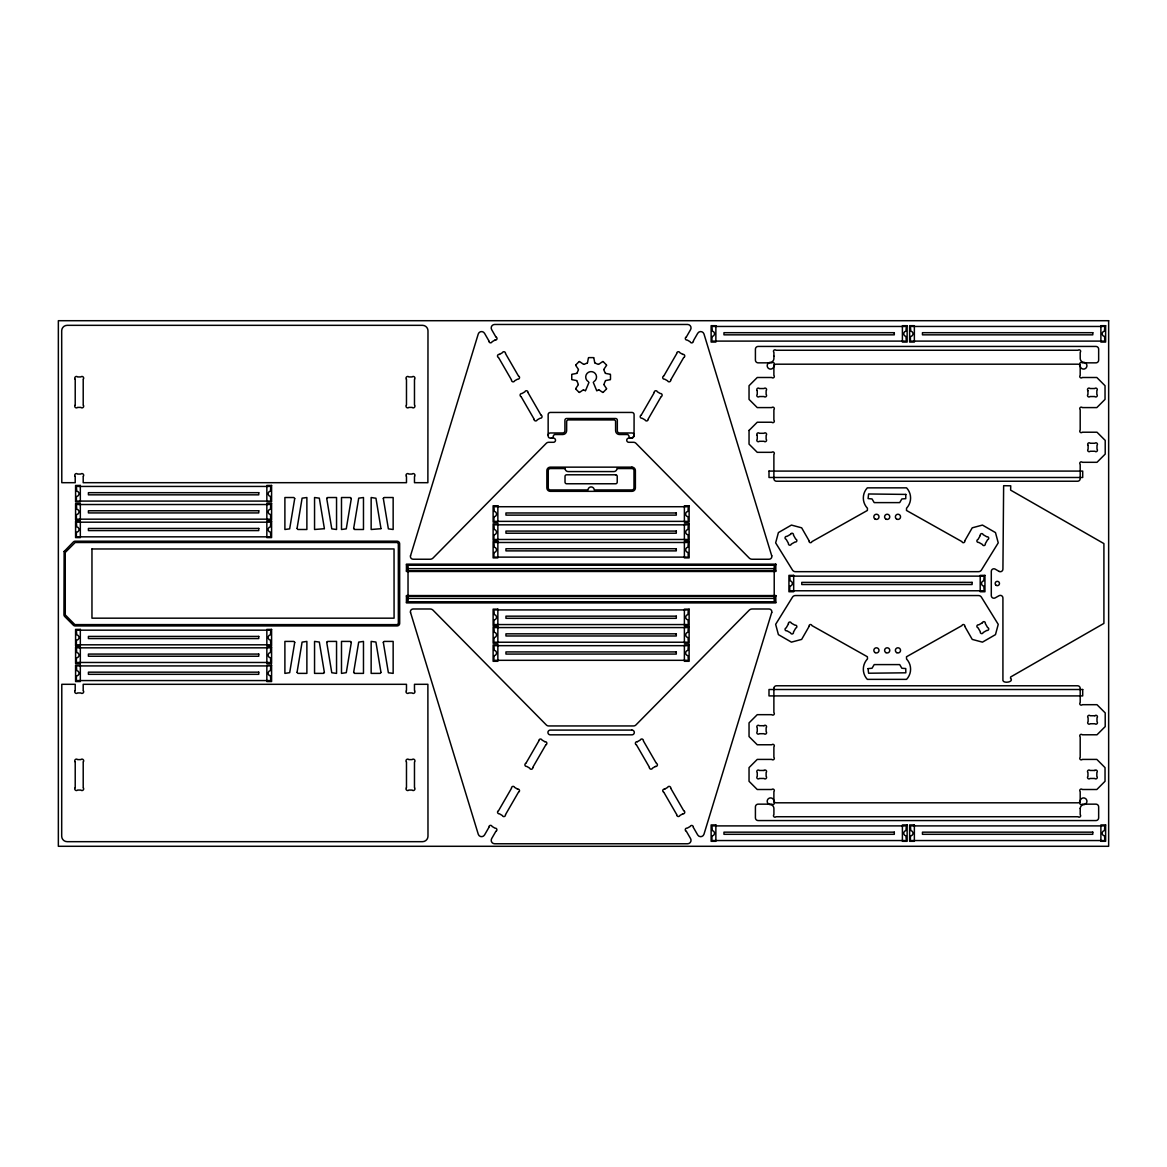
<?xml version="1.0" encoding="UTF-8"?>
<svg xmlns="http://www.w3.org/2000/svg" width="1167" height="1167" viewBox="0 0 1167 1167"><rect width="100%" height="100%" fill="white"/><g stroke="black" fill="none" stroke-linecap="round" stroke-linejoin="round"><path stroke-width="1.5" d="M75.213 405.051L75.213 379.29M75.199 690.572L75.213 684.314L61.793 684.3L61.691 836.258A5.47 5.47 0 0 0 67.161 841.67L422.512 841.67A5.47 5.47 0 0 0 427.983 836.258L427.881 684.3L414.475 684.314L414.475 690.572M83.207 787.71L83.207 761.949M83.193 690.572L83.193 684.314L406.481 684.314L406.481 690.572M406.481 476.428L406.481 482.686L83.193 482.686L83.193 476.428M406.481 405.051L406.481 379.29M414.475 787.71L414.475 761.949M414.475 476.428L414.475 482.686L427.881 482.7L427.983 330.742A5.47 5.47 0 0 0 422.512 325.33L67.161 325.33A5.47 5.47 0 0 0 61.691 330.742L61.793 482.7L75.213 482.686L75.199 476.428M610.487 379.435L610.487 374.534M410.478 555.682A2.801 2.801 0 0 0 413.293 559.226L430.04 559.241A4.318 4.318 0 0 0 433.117 557.957L546.273 443.314A3.443 3.443 0 0 1 548.723 442.293L553.435 442.293A2.071 2.071 0 0 0 555.507 440.207A2.071 2.071 0 0 0 553.435 438.136L550.313 438.136A2.159 2.159 0 0 1 548.154 435.991L548.154 414.591A2.159 2.159 0 0 1 550.313 412.447L631.93 412.447A2.159 2.159 0 0 1 634.089 414.591L634.06 436.37L632.529 438.063L628.809 438.136A2.071 2.071 0 0 0 626.737 440.207A2.071 2.071 0 0 0 628.809 442.293L633.521 442.293A3.443 3.443 0 0 1 635.971 443.314L749.126 557.957A4.318 4.318 0 0 0 752.204 559.241L768.951 559.241A2.801 2.801 0 0 0 771.766 555.682M634.089 435.991L631.93 438.136M587.512 362.747L588.416 357.831M410.551 555.711L478.251 334.01A3.443 3.443 0 0 1 484.538 333.295L488.9 340.866M771.693 612.529L703.978 834.23A3.443 3.443 0 0 1 697.691 834.945L693.329 827.374M603.923 384.41L605.367 380.792M585.557 390.624L588.985 382.338M576.994 373.163L578.453 369.749M809.125 626.373L801.656 639.399L791.43 642.142L778.404 634.629L775.647 624.345L792.466 597.168A3.443 3.443 0 0 1 795.398 595.549L978.5 595.549A3.443 3.443 0 0 1 981.432 597.183L998.237 624.36L995.48 634.629L982.454 642.142L972.228 639.399L964.773 626.387M964.773 540.832L972.228 527.82L982.454 525.077L995.48 532.59L998.237 542.859L981.432 570.036A3.443 3.443 0 0 1 978.5 571.67L795.398 571.67A3.443 3.443 0 0 1 792.466 570.036L775.647 542.859L778.404 532.59L791.43 525.077L801.656 527.82L809.125 540.846M641.296 415.014L654.176 392.71M663.833 375.934L676.714 353.616M686.415 336.869L690.587 329.634A3.443 3.443 0 0 0 687.596 324.47L494.648 324.47A3.443 3.443 0 0 0 491.657 329.634L495.829 336.869M648.21 419.011L661.091 396.707M670.748 379.917L683.643 357.613M488.915 827.374L484.553 834.945A3.443 3.443 0 0 1 478.266 834.23L410.551 612.529M498.601 810.613L511.482 788.308M525.952 763.233L538.833 740.928M495.844 831.371L491.672 838.592A3.443 3.443 0 0 0 494.648 843.77L687.596 843.77A3.443 3.443 0 0 0 690.572 838.592L686.4 831.371M505.515 814.61L518.396 792.305M532.867 767.23L545.762 744.925M603.806 369.385L606.577 365.344M575.667 388.626L578.292 384.789M575.696 365.023L579.153 361.551M603.091 392.418L606.548 388.947M598.656 364.352L602.755 361.522M579.488 392.448L583.252 389.851M494.968 340.078L492.124 341.727A1.648 1.648 0 0 1 488.915 341.216M499.461 354.403L502.321 352.755A1.663 1.663 0 0 1 505.53 353.265M637.357 741.716L640.202 740.068A1.663 1.663 0 0 1 643.425 740.564M655.431 766.442L652.586 768.09A1.663 1.663 0 0 1 649.363 767.58M664.709 789.096L667.553 787.448A1.663 1.663 0 0 1 670.777 787.944M682.797 813.822L679.938 815.47A1.663 1.663 0 0 1 676.729 814.974M596.964 390.726L598.627 389.836M583.967 364.367L587.264 363.025M571.961 374.286L576.717 373.396M605.644 380.544L610.283 379.683M588.679 357.613L593.565 357.613M406.437 564.784L775.807 564.784M407.298 568.665L774.946 568.665M406.437 570.896L775.807 570.896M406.437 596.147L775.807 596.147M407.298 598.394L774.946 598.394M406.437 602.26L775.807 602.26M605.527 373.396L610.283 374.286M571.961 379.683L576.6 380.544M594.98 363.025L598.277 364.367M1010.782 678.567C1013.89 681.907 1003.97 683.789 1002.92 680.565L1002.92 597.942A2.582 2.582 0 0 0 999.069 595.695L995.145 597.898A2.582 2.582 0 0 1 991.294 595.651L991.294 571.349A2.582 2.582 0 0 1 995.174 569.117L999.112 571.422M583.617 389.836L585.28 390.726M682.783 354.403L679.923 352.755A1.663 1.663 0 0 0 676.714 353.265M544.887 741.716L542.042 740.068A1.663 1.663 0 0 0 538.833 740.564M517.535 789.096L514.691 787.448A1.663 1.663 0 0 0 511.467 787.944M579.488 361.522L583.588 364.352M598.992 389.851L602.755 392.448M1010.534 678.421L1010.622 676.991L1103.909 623.411L1103.909 543.589L1010.622 490.125L1010.739 485.808L1003.635 485.705L1002.92 569.146A2.582 2.582 0 0 1 999.185 571.451M603.091 361.551L606.548 365.023M575.696 388.947L579.153 392.418M603.952 384.789L606.577 388.626M575.667 365.344L578.438 369.385M505.53 353.616L518.411 375.934M528.067 392.71L540.948 415.014M498.601 357.613L511.496 379.917M521.153 396.707L534.034 419.011M643.411 740.928L656.292 763.233M670.762 788.308L683.643 810.613M636.496 744.925L649.377 767.23M663.848 792.305L676.729 814.61M603.791 369.749L605.25 373.163M593.259 382.338L596.687 390.624M576.877 380.792L578.321 384.41M771.693 555.711L703.993 334.01A3.443 3.443 0 0 0 697.706 333.295L693.84 339.991A3.443 3.443 0 0 0 693.402 341.377M593.828 357.831L594.732 362.747M774.946 564.784L774.946 570.896M774.946 596.147L774.946 602.26M571.757 374.534L571.757 379.435M414.475 379.29L414.475 405.051M407.298 564.784L407.298 570.896M407.298 596.147L407.298 602.26M406.481 761.949L406.481 787.71M83.207 379.29L83.207 405.051M75.213 761.949L75.213 787.71M809.067 541.225A1.473 1.473 0 0 0 811.969 541.605L867.387 510.46L867.446 508.258A14.85 14.85 0 0 1 867.329 487.85L906.555 487.85A14.85 14.85 0 0 1 906.555 508.199L906.496 510.46L961.914 541.605A1.473 1.473 0 0 0 964.817 541.211M809.067 625.993A1.473 1.473 0 0 1 811.969 625.614L867.387 656.758L867.489 658.917A14.85 14.85 0 0 0 867.329 679.369L906.555 679.369A14.85 14.85 0 0 0 906.555 659.019L906.496 656.758L961.914 625.614A1.473 1.473 0 0 1 964.817 625.993M74.98 761.672A1.692 1.692 0 0 1 75.592 759.367A1.59 1.59 0 0 1 77.562 759.6L80.859 759.6A1.59 1.59 0 0 1 82.828 759.367A1.692 1.692 0 0 1 83.441 761.672M83.441 787.988A1.692 1.692 0 0 1 82.828 790.292A1.59 1.59 0 0 1 80.859 790.059L77.562 790.059A1.59 1.59 0 0 1 75.592 790.292A1.692 1.692 0 0 1 74.98 787.988M414.708 761.672A1.692 1.692 0 0 0 414.081 759.367A1.59 1.59 0 0 0 412.126 759.6L408.815 759.6A1.59 1.59 0 0 0 406.86 759.367A1.692 1.692 0 0 0 406.233 761.672M406.233 787.988A1.692 1.692 0 0 0 406.86 790.292A1.59 1.59 0 0 0 408.829 790.059L412.126 790.059A1.59 1.59 0 0 0 414.081 790.292A1.692 1.692 0 0 0 414.708 787.988M74.965 690.849A1.692 1.692 0 0 0 75.592 693.169A1.59 1.59 0 0 0 77.547 692.935L80.844 692.935A1.59 1.59 0 0 0 82.813 693.169A1.692 1.692 0 0 0 83.441 690.849M406.247 690.849A1.692 1.692 0 0 0 406.86 693.169A1.59 1.59 0 0 0 408.829 692.935L412.126 692.935A1.59 1.59 0 0 0 414.095 693.169A1.692 1.692 0 0 0 414.708 690.849M74.965 476.151A1.692 1.692 0 0 1 75.592 473.831A1.59 1.59 0 0 1 77.547 474.065L80.844 474.065A1.59 1.59 0 0 1 82.813 473.831A1.692 1.692 0 0 1 83.441 476.151M406.247 476.151A1.692 1.692 0 0 1 406.86 473.831A1.59 1.59 0 0 1 408.829 474.065L412.126 474.065A1.59 1.59 0 0 1 414.095 473.831A1.692 1.692 0 0 1 414.708 476.151M414.708 405.328A1.692 1.692 0 0 1 414.081 407.633A1.59 1.59 0 0 1 412.126 407.4L408.815 407.4A1.59 1.59 0 0 1 406.86 407.633A1.692 1.692 0 0 1 406.233 405.328M406.233 379.012A1.692 1.692 0 0 1 406.86 376.708A1.59 1.59 0 0 1 408.829 376.941L412.126 376.941A1.59 1.59 0 0 1 414.081 376.708A1.692 1.692 0 0 1 414.708 379.012M74.98 405.328A1.692 1.692 0 0 0 75.592 407.633A1.59 1.59 0 0 0 77.562 407.4L80.859 407.4A1.59 1.59 0 0 0 82.828 407.633A1.692 1.692 0 0 0 83.441 405.328M83.441 379.012A1.692 1.692 0 0 0 82.828 376.708A1.59 1.59 0 0 0 80.859 376.941L77.562 376.941A1.59 1.59 0 0 0 75.592 376.708A1.692 1.692 0 0 0 74.98 379.012M686.094 831.181A1.648 1.648 0 0 1 687.261 828.132L690.12 826.513A1.648 1.648 0 0 1 693.315 827.009M771.766 612.544A2.801 2.801 0 0 0 768.951 608.999L752.204 608.984A4.318 4.318 0 0 0 749.126 610.268L635.971 724.911A3.443 3.443 0 0 1 633.521 725.947L548.723 725.947A3.443 3.443 0 0 1 546.273 724.911L433.117 610.268A4.318 4.318 0 0 0 430.04 608.984L413.293 608.984A2.801 2.801 0 0 0 410.478 612.544M488.929 827.009A1.648 1.648 0 0 1 492.153 826.499L494.983 828.162A1.648 1.648 0 0 1 496.15 831.181M505.515 814.974A1.663 1.663 0 0 1 502.277 815.485L499.447 813.822A1.663 1.663 0 0 1 498.28 810.788M517.535 789.067A1.663 1.663 0 0 1 518.717 792.13M532.881 767.58A1.663 1.663 0 0 1 529.628 768.105L526.813 766.442A1.663 1.663 0 0 1 525.631 763.408M544.887 741.687A1.663 1.663 0 0 1 546.068 744.75M636.175 744.75A1.663 1.663 0 0 1 637.357 741.687M656.613 763.408A1.663 1.663 0 0 1 655.431 766.471M663.542 792.13A1.663 1.663 0 0 1 664.709 789.067M683.964 810.788A1.663 1.663 0 0 1 682.783 813.851M693.329 341.377A1.648 1.648 0 0 1 690.105 341.727L687.275 340.078A1.648 1.648 0 0 1 686.108 337.044M496.135 337.044A1.648 1.648 0 0 1 494.968 340.108M548.154 435.131A2.159 2.159 0 0 1 550.313 432.972L562.757 432.972A2.159 2.159 0 0 0 564.916 430.813L564.916 420.237A1.721 1.721 0 0 1 566.637 418.501L615.607 418.501A1.721 1.721 0 0 1 617.328 420.237L617.328 430.813A2.159 2.159 0 0 0 619.487 432.972L631.93 432.972A2.159 2.159 0 0 1 634.089 435.131M663.527 376.095A1.663 1.663 0 0 0 664.694 379.173L667.553 380.792A1.663 1.663 0 0 0 670.762 380.282M682.768 354.374A1.663 1.663 0 0 1 683.95 357.438M654.176 392.345A1.663 1.663 0 0 1 657.415 391.835L660.245 393.498A1.663 1.663 0 0 1 661.412 396.532M640.989 415.189A1.663 1.663 0 0 0 642.156 418.253L645.001 419.872A1.663 1.663 0 0 0 648.225 419.361M528.067 392.345A1.663 1.663 0 0 0 524.829 391.835L521.999 393.498A1.663 1.663 0 0 0 520.832 396.532M541.255 415.189A1.663 1.663 0 0 1 540.088 418.253L537.243 419.872A1.663 1.663 0 0 1 534.019 419.361M518.717 376.095A1.663 1.663 0 0 1 517.55 379.173L514.691 380.792A1.663 1.663 0 0 1 511.482 380.282M498.294 357.438A1.663 1.663 0 0 1 499.476 354.374M588.212 381.58A5.412 5.412 0 0 1 587.03 373.469A5.412 5.412 0 0 1 595.214 373.469A5.412 5.412 0 0 1 594.032 381.58M551.174 438.136A2.086 2.086 0 0 0 552.341 437.771L552.968 437.129A2.319 2.319 0 0 0 553.318 435.889L554.383 434.532L562.757 434.518A3.88 3.88 0 0 0 566.637 430.638L566.666 420.966L567.935 419.901L614.542 419.93L615.578 420.966L615.607 430.638A3.88 3.88 0 0 0 619.487 434.518L627.861 434.532L628.925 435.889A2.319 2.319 0 0 0 629.276 437.129L629.903 437.771A2.086 2.086 0 0 0 631.07 438.136M65.25 552.458L65.264 614.892L74.892 624.608L397.101 624.637L398.355 623.63L398.341 543.778L397.334 542.524L75.184 542.509L65.25 552.458M91.96 548.971L91.96 618.174L394.081 618.174L394.038 548.942L91.96 548.971M749.039 430.448L749.039 444.116L757.252 452.329L771.795 452.329A1.473 1.473 0 0 1 773.881 452.329A1.473 1.473 0 0 1 773.881 454.415L773.881 478.645A2.582 2.582 0 0 0 776.463 481.227L1077.608 481.227A2.582 2.582 0 0 0 1080.19 478.645L1080.19 464.393A1.473 1.473 0 0 1 1080.19 462.307A1.473 1.473 0 0 1 1082.29 462.307L1096.995 462.307L1105.207 454.094L1105.207 440.411L1096.995 432.213L1082.29 432.213A1.473 1.473 0 0 1 1080.19 432.213A1.473 1.473 0 0 1 1080.19 430.112L1080.19 409.675A1.473 1.473 0 0 1 1080.19 407.589A1.473 1.473 0 0 1 1082.29 407.589L1096.834 407.589L1105.032 399.377L1105.032 385.708L1096.834 377.495L1082.29 377.495A1.473 1.473 0 0 1 1080.19 377.495A1.473 1.473 0 0 1 1080.19 375.409L1080.19 364.935A1.473 1.473 0 0 1 1080.19 362.849A1.473 1.473 0 0 1 1082.29 362.849L1095.93 362.849A2.742 2.742 0 0 0 1098.658 360.107L1098.658 349.166A2.742 2.742 0 0 0 1095.93 346.439L758.156 346.439A2.742 2.742 0 0 0 755.414 349.166L755.414 360.107A2.742 2.742 0 0 0 758.156 362.849L771.795 362.849A1.473 1.473 0 0 1 773.881 362.849A1.473 1.473 0 0 1 773.881 364.935L773.881 375.409A1.473 1.473 0 0 1 773.881 377.495A1.473 1.473 0 0 1 771.795 377.495L757.252 377.495L749.039 385.708L749.039 399.377L757.252 407.589L771.795 407.589A1.473 1.473 0 0 1 773.881 407.589A1.473 1.473 0 0 1 773.881 409.675L773.881 420.149A1.473 1.473 0 0 1 773.881 422.235A1.473 1.473 0 0 1 771.795 422.235L757.252 422.235L749.039 430.448M757.252 435.379L757.252 439.2A1.473 1.473 0 0 0 757.252 441.286A1.473 1.473 0 0 0 759.338 441.286L764.035 441.286A1.473 1.473 0 0 0 766.121 441.286A1.473 1.473 0 0 0 766.121 439.2L766.136 435.393A1.473 1.473 0 0 0 766.136 433.293A1.473 1.473 0 0 0 764.035 433.293L759.338 433.293A1.473 1.473 0 0 0 757.252 433.293A1.473 1.473 0 0 0 757.252 435.379M757.252 390.624L757.252 394.431A1.473 1.473 0 0 0 757.252 396.532A1.473 1.473 0 0 0 759.338 396.532L764.035 396.532A1.473 1.473 0 0 0 766.121 396.532A1.473 1.473 0 0 0 766.121 394.431L766.136 390.624A1.473 1.473 0 0 0 766.136 388.538A1.473 1.473 0 0 0 764.035 388.538L759.338 388.538A1.473 1.473 0 0 0 757.252 388.523A1.473 1.473 0 0 0 757.252 390.624M768.995 471.089L768.995 477.493L1082.699 477.493L1082.699 471.089L768.995 471.089M773.911 356.168L773.911 358.473A3.895 3.895 0 0 1 770.03 362.383L769.534 362.485A3.37 3.37 0 0 0 767.828 367.678L768.513 368.407A3.37 3.37 0 0 0 773.765 366.817L773.896 366.336A2.159 2.159 0 0 1 776.055 364.192L1078.075 364.192A2.159 2.159 0 0 1 1080.234 366.336L1080.35 366.817A3.37 3.37 0 0 0 1085.602 368.393L1086.302 367.693A3.37 3.37 0 0 0 1084.581 362.499L1084.099 362.368A3.895 3.895 0 0 1 1080.219 358.473L1080.204 352.346A1.473 1.473 0 0 0 1080.204 350.26A1.473 1.473 0 0 0 1078.118 350.26L776.011 350.26A1.473 1.473 0 0 0 773.911 350.26A1.473 1.473 0 0 0 773.911 352.346L773.911 356.168M773.881 688.355L773.881 712.585A1.473 1.473 0 0 1 773.881 714.671A1.473 1.473 0 0 1 771.795 714.671L757.252 714.671L749.039 722.884L749.039 736.552L757.252 744.765L771.795 744.765A1.473 1.473 0 0 1 773.881 744.765A1.473 1.473 0 0 1 773.881 746.851L773.881 757.325A1.473 1.473 0 0 1 773.881 759.411A1.473 1.473 0 0 1 771.795 759.411L757.252 759.411L749.039 767.623L749.039 781.292L757.252 789.505L771.795 789.505A1.473 1.473 0 0 1 773.881 789.505A1.473 1.473 0 0 1 773.881 791.591L773.881 802.065A1.473 1.473 0 0 1 773.881 804.151A1.473 1.473 0 0 1 771.795 804.151L758.156 804.151A2.742 2.742 0 0 0 755.414 806.893L755.414 817.834A2.742 2.742 0 0 0 758.156 820.561L1095.93 820.561A2.742 2.742 0 0 0 1098.658 817.834L1098.658 806.893A2.742 2.742 0 0 0 1095.93 804.151L1082.29 804.151A1.473 1.473 0 0 1 1080.19 804.151A1.473 1.473 0 0 1 1080.19 802.065L1080.19 791.591A1.473 1.473 0 0 1 1080.19 789.505A1.473 1.473 0 0 1 1082.29 789.505L1096.834 789.505L1105.032 781.292L1105.032 767.623L1096.834 759.411L1082.29 759.411A1.473 1.473 0 0 1 1080.19 759.411A1.473 1.473 0 0 1 1080.19 757.325L1080.19 736.888A1.473 1.473 0 0 1 1080.19 734.787A1.473 1.473 0 0 1 1082.29 734.787L1096.995 734.787L1105.207 726.589L1105.207 712.906L1096.995 704.693L1082.29 704.693A1.473 1.473 0 0 1 1080.19 704.693A1.473 1.473 0 0 1 1080.19 702.607L1080.19 688.355A2.582 2.582 0 0 0 1077.608 685.773L776.463 685.773A2.582 2.582 0 0 0 773.881 688.355M868.058 668.691L868.598 673.228L905.825 672.805L905.752 668.545L901.843 668.253L899.699 664.592L874.185 664.592L872.041 668.253L868.102 668.589M905.825 494.414L905.752 498.674L901.843 498.951L899.699 502.612L874.185 502.612L872.041 498.951L868.088 498.572L868.598 493.977L905.825 494.414M1080.219 808.527L1080.204 814.654A1.473 1.473 0 0 1 1080.204 816.74A1.473 1.473 0 0 1 1078.118 816.74L776.011 816.74A1.473 1.473 0 0 1 773.911 816.74A1.473 1.473 0 0 1 773.911 814.654L773.911 808.527A3.895 3.895 0 0 0 770.03 804.617L769.534 804.515A3.37 3.37 0 0 1 767.828 799.322L768.513 798.593A3.37 3.37 0 0 1 773.765 800.183L773.896 800.664A2.159 2.159 0 0 0 776.055 802.808L1078.075 802.808A2.159 2.159 0 0 0 1080.234 800.664L1080.35 800.183A3.37 3.37 0 0 1 1085.602 798.607L1086.302 799.307A3.37 3.37 0 0 1 1084.581 804.501L1084.099 804.632A3.895 3.895 0 0 0 1080.219 808.527M1087.95 390.624L1087.95 394.431A1.473 1.473 0 0 0 1087.95 396.532A1.473 1.473 0 0 0 1090.036 396.532L1094.748 396.532A1.473 1.473 0 0 0 1096.834 396.532A1.473 1.473 0 0 0 1096.834 394.431L1096.834 390.624A1.473 1.473 0 0 0 1096.834 388.538A1.473 1.473 0 0 0 1094.748 388.538L1090.036 388.538A1.473 1.473 0 0 0 1087.95 388.523A1.473 1.473 0 0 0 1087.95 390.624M1088.111 445.342L1088.111 449.164A1.473 1.473 0 0 0 1088.111 451.25A1.473 1.473 0 0 0 1090.197 451.25L1094.909 451.25A1.473 1.473 0 0 0 1096.995 451.25A1.473 1.473 0 0 0 1096.995 449.164L1096.995 445.342A1.473 1.473 0 0 0 1096.995 443.256A1.473 1.473 0 0 0 1094.909 443.256L1090.197 443.256A1.473 1.473 0 0 0 1088.111 443.256A1.473 1.473 0 0 0 1088.111 445.342M324.382 528.549L319.32 498.163L314.55 497.521L314.55 529.497L324.368 528.709M326.716 498.411L331.778 528.855L336.548 529.497L336.548 497.521L327.548 497.536L326.716 498.367M324.382 672.44L323.551 673.374L314.55 673.388L314.55 641.412L319.32 642.054L324.382 672.484M326.716 642.302L331.778 672.746L336.548 673.388L336.548 641.412L327.548 641.427L326.716 642.302M380.982 528.549L375.949 498.236L371.15 497.521L371.15 529.497L380.967 528.709M383.316 498.411L388.378 528.855L393.148 529.497L393.148 497.521L384.191 497.521L383.316 498.367M380.982 672.44L380.194 673.374L371.15 673.388L371.15 641.412L375.92 642.054L380.982 672.484M383.316 642.302L388.378 672.746L393.148 673.388L393.148 641.412L384.191 641.412L383.316 642.302M294.726 498.469L293.836 497.521L284.894 497.521L284.894 529.497L289.664 528.855L294.711 498.615M297.045 528.505L297.891 529.482L306.877 529.497L306.877 497.521L302.107 498.163L297.06 528.403M294.726 642.361L289.679 672.673L284.894 673.388L284.894 641.412L293.88 641.427L294.726 642.404M297.045 672.396L297.891 673.374L306.877 673.388L306.877 641.412L302.093 642.127L297.06 672.294M351.325 498.469L350.479 497.536L341.493 497.521L341.493 529.497L346.263 528.855L351.311 498.615M353.645 528.505L354.491 529.482L363.477 529.497L363.477 497.521L358.707 498.163L353.659 528.447M351.325 642.361L346.278 672.673L341.493 673.388L341.493 641.412L350.479 641.427L351.325 642.404M353.645 672.396L354.491 673.374L363.477 673.388L363.477 641.412L358.692 642.127L353.659 672.338M76.395 496.821L76.38 501.081L270.788 501.081L270.452 496.427A2.699 2.699 0 0 1 270.423 491.088L270.788 486.435L76.38 486.435L76.759 491.088A2.699 2.699 0 0 1 76.759 496.427L76.395 496.821M76.395 514.91L76.38 519.169L270.788 519.169L270.481 514.53A2.699 2.699 0 0 1 270.423 509.177L270.788 504.523L76.38 504.523L76.759 509.177A2.699 2.699 0 0 1 76.759 514.516L76.395 514.88M76.395 532.575L76.38 536.835L270.788 536.835L270.481 532.196A2.699 2.699 0 0 1 270.423 526.842L270.788 522.189L76.38 522.189L76.759 526.842A2.699 2.699 0 0 1 76.759 532.181L76.395 532.546M76.395 640.552L76.38 644.811L270.788 644.811L270.481 640.172A2.699 2.699 0 0 1 270.423 634.819L270.788 630.165L76.38 630.165L76.759 634.819A2.699 2.699 0 0 1 76.759 640.158L76.395 640.479M76.395 658.217L76.38 662.477L270.788 662.477L270.481 657.838A2.699 2.699 0 0 1 270.423 652.484L270.788 647.831L76.38 647.831L76.759 652.484A2.699 2.699 0 0 1 76.759 657.823L76.395 658.173M76.395 676.306L76.38 680.565L270.788 680.565L270.481 675.926A2.699 2.699 0 0 1 270.423 670.573L270.788 665.919L76.38 665.919L76.759 670.573A2.699 2.699 0 0 1 76.759 675.912L76.395 676.247M493.918 517.112L493.918 521.372L688.326 521.372L688.049 516.748A2.699 2.699 0 0 1 687.947 511.379L688.326 506.726L493.918 506.726L494.297 511.379A2.699 2.699 0 0 1 494.297 516.718L493.933 517.054M493.918 535.201L493.918 539.475L688.326 539.475L688.049 534.836A2.699 2.699 0 0 1 687.947 529.482L688.326 524.829L493.918 524.829L494.297 529.482A2.699 2.699 0 0 1 494.297 534.807L493.933 535.172M493.918 552.866L493.918 557.126L688.326 557.126L688.049 552.502A2.699 2.699 0 0 1 687.947 547.148L688.326 542.48L493.918 542.48L494.297 547.148A2.699 2.699 0 0 1 494.297 552.472L493.933 552.808M493.918 620.304L493.918 624.564L688.326 624.564L688.049 619.925A2.699 2.699 0 0 1 687.947 614.571L688.326 609.918L493.918 609.918L494.297 614.571A2.699 2.699 0 0 1 494.297 619.91L493.933 620.275M493.918 637.97L493.918 642.229L688.326 642.229L688.049 637.59A2.699 2.699 0 0 1 687.947 632.237L688.326 627.583L493.918 627.583L494.297 632.237A2.699 2.699 0 0 1 494.297 637.576L493.933 637.926M493.918 656.058L493.918 660.318L688.326 660.318L688.049 655.694A2.699 2.699 0 0 1 687.947 650.325L688.326 645.672L493.918 645.672L494.297 650.325A2.699 2.699 0 0 1 494.297 655.664L493.933 656M711.928 336.825L711.928 341.1L906.336 341.1L905.957 336.432A2.699 2.699 0 0 1 905.957 331.107L906.336 326.454L711.928 326.454L712.308 331.107A2.699 2.699 0 0 1 712.308 336.432L711.943 336.796M711.928 836.287L711.928 840.546L906.336 840.546L905.957 835.893A2.699 2.699 0 0 1 905.957 830.568L906.336 825.9L711.928 825.9L712.308 830.568A2.699 2.699 0 0 1 712.308 835.893L711.943 836.258M789.738 586.52L789.738 590.779L984.146 590.779L983.839 586.14A2.699 2.699 0 0 1 983.766 580.787L984.146 576.133L789.738 576.133L790.117 580.787A2.699 2.699 0 0 1 790.117 586.126L789.738 586.52M910.42 336.825L910.42 341.1L1104.828 341.1L1104.551 336.461A2.699 2.699 0 0 1 1104.449 331.107L1104.828 326.454L910.42 326.454L910.8 331.107A2.699 2.699 0 0 1 910.8 336.432L910.435 336.767M910.42 836.287L910.42 840.546L1104.828 840.546L1104.551 835.922A2.699 2.699 0 0 1 1104.449 830.568L1104.828 825.9L910.42 825.9L910.8 830.568A2.699 2.699 0 0 1 910.8 835.893L910.435 836.228M64.141 551.466L63.952 614.688A2.582 2.582 0 0 0 64.71 616.512L73.361 625.176A2.582 2.582 0 0 0 75.199 625.935L397.101 625.92A2.582 2.582 0 0 0 399.683 623.338L399.654 543.778A2.626 2.626 0 0 0 397.043 541.182L75.199 541.211A2.582 2.582 0 0 0 73.361 541.969L64.141 551.466M788.454 623.878L786.135 627.934A1.473 1.473 0 0 0 785.099 629.742A1.473 1.473 0 0 0 786.908 630.778L790.599 632.893A1.473 1.473 0 0 0 792.408 633.929A1.473 1.473 0 0 0 793.443 632.12L795.763 628.065A1.473 1.473 0 0 0 796.798 626.241A1.473 1.473 0 0 0 794.99 625.206L791.299 623.105A1.473 1.473 0 0 0 789.49 622.069A1.473 1.473 0 0 0 788.454 623.878M980.324 535.463L977.99 539.504A1.473 1.473 0 0 0 976.939 541.313A1.473 1.473 0 0 0 978.748 542.363L982.439 544.478A1.473 1.473 0 0 0 984.248 545.529A1.473 1.473 0 0 0 985.284 543.72L987.618 539.665A1.473 1.473 0 0 0 988.668 537.856A1.473 1.473 0 0 0 986.844 536.82L983.168 534.69A1.473 1.473 0 0 0 981.359 533.655A1.473 1.473 0 0 0 980.324 535.463M982.439 622.74L978.748 624.856A1.473 1.473 0 0 0 976.939 625.891A1.473 1.473 0 0 0 977.99 627.715L980.324 631.755A1.473 1.473 0 0 0 981.359 633.564A1.473 1.473 0 0 0 983.168 632.529L986.844 630.399A1.473 1.473 0 0 0 988.668 629.363A1.473 1.473 0 0 0 987.618 627.554L985.284 623.499A1.473 1.473 0 0 0 984.248 621.69A1.473 1.473 0 0 0 982.439 622.74M790.599 534.326L786.908 536.426A1.473 1.473 0 0 0 785.099 537.462A1.473 1.473 0 0 0 786.135 539.285L788.454 543.341A1.473 1.473 0 0 0 789.49 545.149A1.473 1.473 0 0 0 791.299 544.114L794.99 542.013A1.473 1.473 0 0 0 796.798 540.977A1.473 1.473 0 0 0 795.763 539.154L793.443 535.099A1.473 1.473 0 0 0 792.408 533.29A1.473 1.473 0 0 0 790.599 534.326M1108.65 320.706L58.35 320.706L58.35 846.294L1108.65 846.294L1108.65 320.706M715.867 325.695L711.126 325.695L711.126 342.062L715.867 342.062L715.867 325.695M907.138 325.695L902.397 325.695L902.397 342.062L907.138 342.062L907.138 325.695M914.359 325.695L909.618 325.695L909.618 342.062L914.359 342.062L914.359 325.695M1105.63 325.695L1100.889 325.695L1100.889 342.062L1105.63 342.062L1105.63 325.695M894.301 332.697L723.963 332.697L723.963 334.841L894.301 334.841L894.301 332.697M1092.793 332.697L922.455 332.697L922.455 334.841L1092.793 334.841L1092.793 332.697M631.93 467.15L550.313 467.15A3.443 3.443 0 0 0 546.856 470.593L546.856 487.894A3.443 3.443 0 0 0 550.313 491.336L631.93 491.336A3.443 3.443 0 0 0 635.388 487.894L635.388 470.593A3.443 3.443 0 0 0 631.93 467.15M565.076 468.55L550.313 468.55A2.042 2.042 0 0 0 548.257 470.593L548.257 487.894A2.042 2.042 0 0 0 550.313 489.95L588.008 489.95A3.122 3.122 0 0 1 591.129 486.931A3.122 3.122 0 0 1 594.236 489.95L631.93 489.95A2.042 2.042 0 0 0 633.987 487.894L633.987 470.593A2.042 2.042 0 0 0 631.93 468.55L616.978 468.55A3.122 3.122 0 0 1 613.857 471.57L568.198 471.57A3.122 3.122 0 0 1 565.076 468.55M615.607 474.794L566.637 474.794A1.619 1.619 0 0 0 565.018 476.399L565.018 482.161A1.619 1.619 0 0 0 566.637 483.765L615.607 483.765A1.619 1.619 0 0 0 617.226 482.161L617.226 476.399A1.619 1.619 0 0 0 615.607 474.794M80.319 485.457L75.578 485.457L75.578 501.839L80.319 501.839L80.319 485.457M271.59 485.457L266.849 485.457L266.849 501.839L271.59 501.839L271.59 485.457M258.753 492.678L88.415 492.678L88.415 494.837L258.753 494.837L258.753 492.678M80.319 503.56L75.578 503.56L75.578 519.928L80.319 519.928L80.319 503.56M271.59 503.56L266.849 503.56L266.849 519.928L271.59 519.928L271.59 503.56M497.857 505.763L493.116 505.763L493.116 522.13L497.857 522.13L497.857 505.763M689.128 505.763L684.387 505.763L684.387 522.13L689.128 522.13L689.128 505.763M258.753 510.767L88.415 510.767L88.415 512.926L258.753 512.926L258.753 510.767M676.291 512.969L505.953 512.969L505.953 515.128L676.291 515.128L676.291 512.969M80.319 521.226L75.578 521.226L75.578 537.593L80.319 537.593L80.319 521.226M271.59 521.226L266.849 521.226L266.849 537.593L271.59 537.593L271.59 521.226M497.857 523.852L493.116 523.852L493.116 540.219L497.857 540.219L497.857 523.852M689.128 523.852L684.387 523.852L684.387 540.219L689.128 540.219L689.128 523.852M258.753 528.432L88.415 528.432L88.415 530.591L258.753 530.591L258.753 528.432M676.291 531.073L505.953 531.073L505.953 533.217L676.291 533.217L676.291 531.073M497.857 541.517L493.116 541.517L493.116 557.884L497.857 557.884L497.857 541.517M689.128 541.517L684.387 541.517L684.387 557.884L689.128 557.884L689.128 541.517M676.291 548.738L505.953 548.738L505.953 550.882L676.291 550.882L676.291 548.738M775.807 564.157L406.437 564.157L406.437 571.48L775.807 571.48L775.807 564.157M774.217 565.222L408.027 565.222L408.027 601.836L774.217 601.836L774.217 565.222M793.677 575.375L788.936 575.375L788.936 591.742L793.677 591.742L793.677 575.375M984.948 575.375L980.207 575.375L980.207 591.742L984.948 591.742L984.948 575.375M972.111 582.377L801.773 582.377L801.773 584.536L972.111 584.536L972.111 582.377M775.807 595.564L406.437 595.564L406.437 602.887L775.807 602.887L775.807 595.564M497.857 609.159L493.116 609.159L493.116 625.527L497.857 625.527L497.857 609.159M689.128 609.159L684.387 609.159L684.387 625.527L689.128 625.527L689.128 609.159M676.291 616.161L505.953 616.161L505.953 618.32L676.291 618.32L676.291 616.161M497.857 626.825L493.116 626.825L493.116 643.192L497.857 643.192L497.857 626.825M689.128 626.825L684.387 626.825L684.387 643.192L689.128 643.192L689.128 626.825M80.319 629.407L75.578 629.407L75.578 645.774L80.319 645.774L80.319 629.407M271.59 629.407L266.849 629.407L266.849 645.774L271.59 645.774L271.59 629.407M676.291 633.827L505.953 633.827L505.953 635.986L676.291 635.986L676.291 633.827M258.753 636.409L88.415 636.409L88.415 638.568L258.753 638.568L258.753 636.409M497.857 644.913L493.116 644.913L493.116 661.295L497.857 661.295L497.857 644.913M689.128 644.913L684.387 644.913L684.387 661.295L689.128 661.295L689.128 644.913M80.319 647.072L75.578 647.072L75.578 663.44L80.319 663.44L80.319 647.072M271.59 647.072L266.849 647.072L266.849 663.44L271.59 663.44L271.59 647.072M676.291 651.915L505.953 651.915L505.953 654.074L676.291 654.074L676.291 651.915M258.753 654.074L88.415 654.074L88.415 656.233L258.753 656.233L258.753 654.074M80.319 665.161L75.578 665.161L75.578 681.543L80.319 681.543L80.319 665.161M271.59 665.161L266.849 665.161L266.849 681.543L271.59 681.543L271.59 665.161M258.753 672.163L88.415 672.163L88.415 674.322L258.753 674.322L258.753 672.163M1082.699 689.507L768.995 689.507L768.995 695.911L1082.699 695.911L1082.699 689.507M1094.909 715.75L1090.197 715.75A1.473 1.473 0 0 0 1088.111 715.75A1.473 1.473 0 0 0 1088.111 717.836L1088.111 721.658A1.473 1.473 0 0 0 1088.111 723.744A1.473 1.473 0 0 0 1090.197 723.744L1094.909 723.744A1.473 1.473 0 0 0 1096.995 723.744A1.473 1.473 0 0 0 1096.995 721.658L1096.995 717.836A1.473 1.473 0 0 0 1096.995 715.75A1.473 1.473 0 0 0 1094.909 715.75M764.035 725.714L759.338 725.714A1.473 1.473 0 0 0 757.252 725.714A1.473 1.473 0 0 0 757.252 727.8L757.252 731.621A1.473 1.473 0 0 0 757.252 733.707A1.473 1.473 0 0 0 759.338 733.707L764.035 733.707A1.473 1.473 0 0 0 766.136 733.707A1.473 1.473 0 0 0 766.136 731.607L766.121 727.8A1.473 1.473 0 0 0 766.121 725.714A1.473 1.473 0 0 0 764.035 725.714M631.93 730.09L550.313 730.09A2.363 2.363 0 0 0 547.936 732.468A2.363 2.363 0 0 0 550.313 734.831L631.93 734.831A2.363 2.363 0 0 0 634.308 732.468A2.363 2.363 0 0 0 631.93 730.09M764.035 770.468L759.338 770.468A1.473 1.473 0 0 0 757.252 770.468A1.473 1.473 0 0 0 757.252 772.569L757.252 776.376A1.473 1.473 0 0 0 757.252 778.477A1.473 1.473 0 0 0 759.338 778.462L764.035 778.462A1.473 1.473 0 0 0 766.136 778.462A1.473 1.473 0 0 0 766.136 776.376L766.121 772.569A1.473 1.473 0 0 0 766.121 770.468A1.473 1.473 0 0 0 764.035 770.468M1094.748 770.468L1090.036 770.468A1.473 1.473 0 0 0 1087.95 770.468A1.473 1.473 0 0 0 1087.95 772.569L1087.95 776.376A1.473 1.473 0 0 0 1087.95 778.477A1.473 1.473 0 0 0 1090.036 778.462L1094.748 778.462A1.473 1.473 0 0 0 1096.834 778.462A1.473 1.473 0 0 0 1096.834 776.376L1096.834 772.569A1.473 1.473 0 0 0 1096.834 770.468A1.473 1.473 0 0 0 1094.748 770.468M715.867 824.938L711.126 824.938L711.126 841.305L715.867 841.305L715.867 824.938M907.138 824.938L902.397 824.938L902.397 841.305L907.138 841.305L907.138 824.938M914.359 824.938L909.618 824.938L909.618 841.305L914.359 841.305L914.359 824.938M1105.63 824.938L1100.889 824.938L1100.889 841.305L1105.63 841.305L1105.63 824.938M894.301 832.159L723.963 832.159L723.963 834.303L894.301 834.303L894.301 832.159M1092.793 832.159L922.455 832.159L922.455 834.303L1092.793 834.303L1092.793 832.159M996.239 585.367A2.159 2.159 0 0 0 999.477 583.5A2.159 2.159 0 0 0 996.239 581.633A2.159 2.159 0 0 0 996.239 585.367M875.133 652.616A2.582 2.582 0 0 0 878.999 650.384A2.582 2.582 0 0 0 875.133 648.137A2.582 2.582 0 0 0 875.133 652.616M885.899 652.616A2.582 2.582 0 0 0 889.779 650.384A2.582 2.582 0 0 0 885.899 648.137A2.582 2.582 0 0 0 885.899 652.616M896.664 652.616A2.582 2.582 0 0 0 900.545 650.384A2.582 2.582 0 0 0 896.664 648.137A2.582 2.582 0 0 0 896.664 652.616M896.519 518.979A2.582 2.582 0 0 0 900.545 517.025A2.582 2.582 0 0 0 896.839 514.501A2.582 2.582 0 0 0 896.519 518.979M885.738 518.979A2.582 2.582 0 0 0 889.765 517.025A2.582 2.582 0 0 0 886.059 514.501A2.582 2.582 0 0 0 885.738 518.979M874.973 518.979A2.582 2.582 0 0 0 878.999 517.025A2.582 2.582 0 0 0 875.294 514.501A2.582 2.582 0 0 0 874.973 518.979"/></g></svg>
